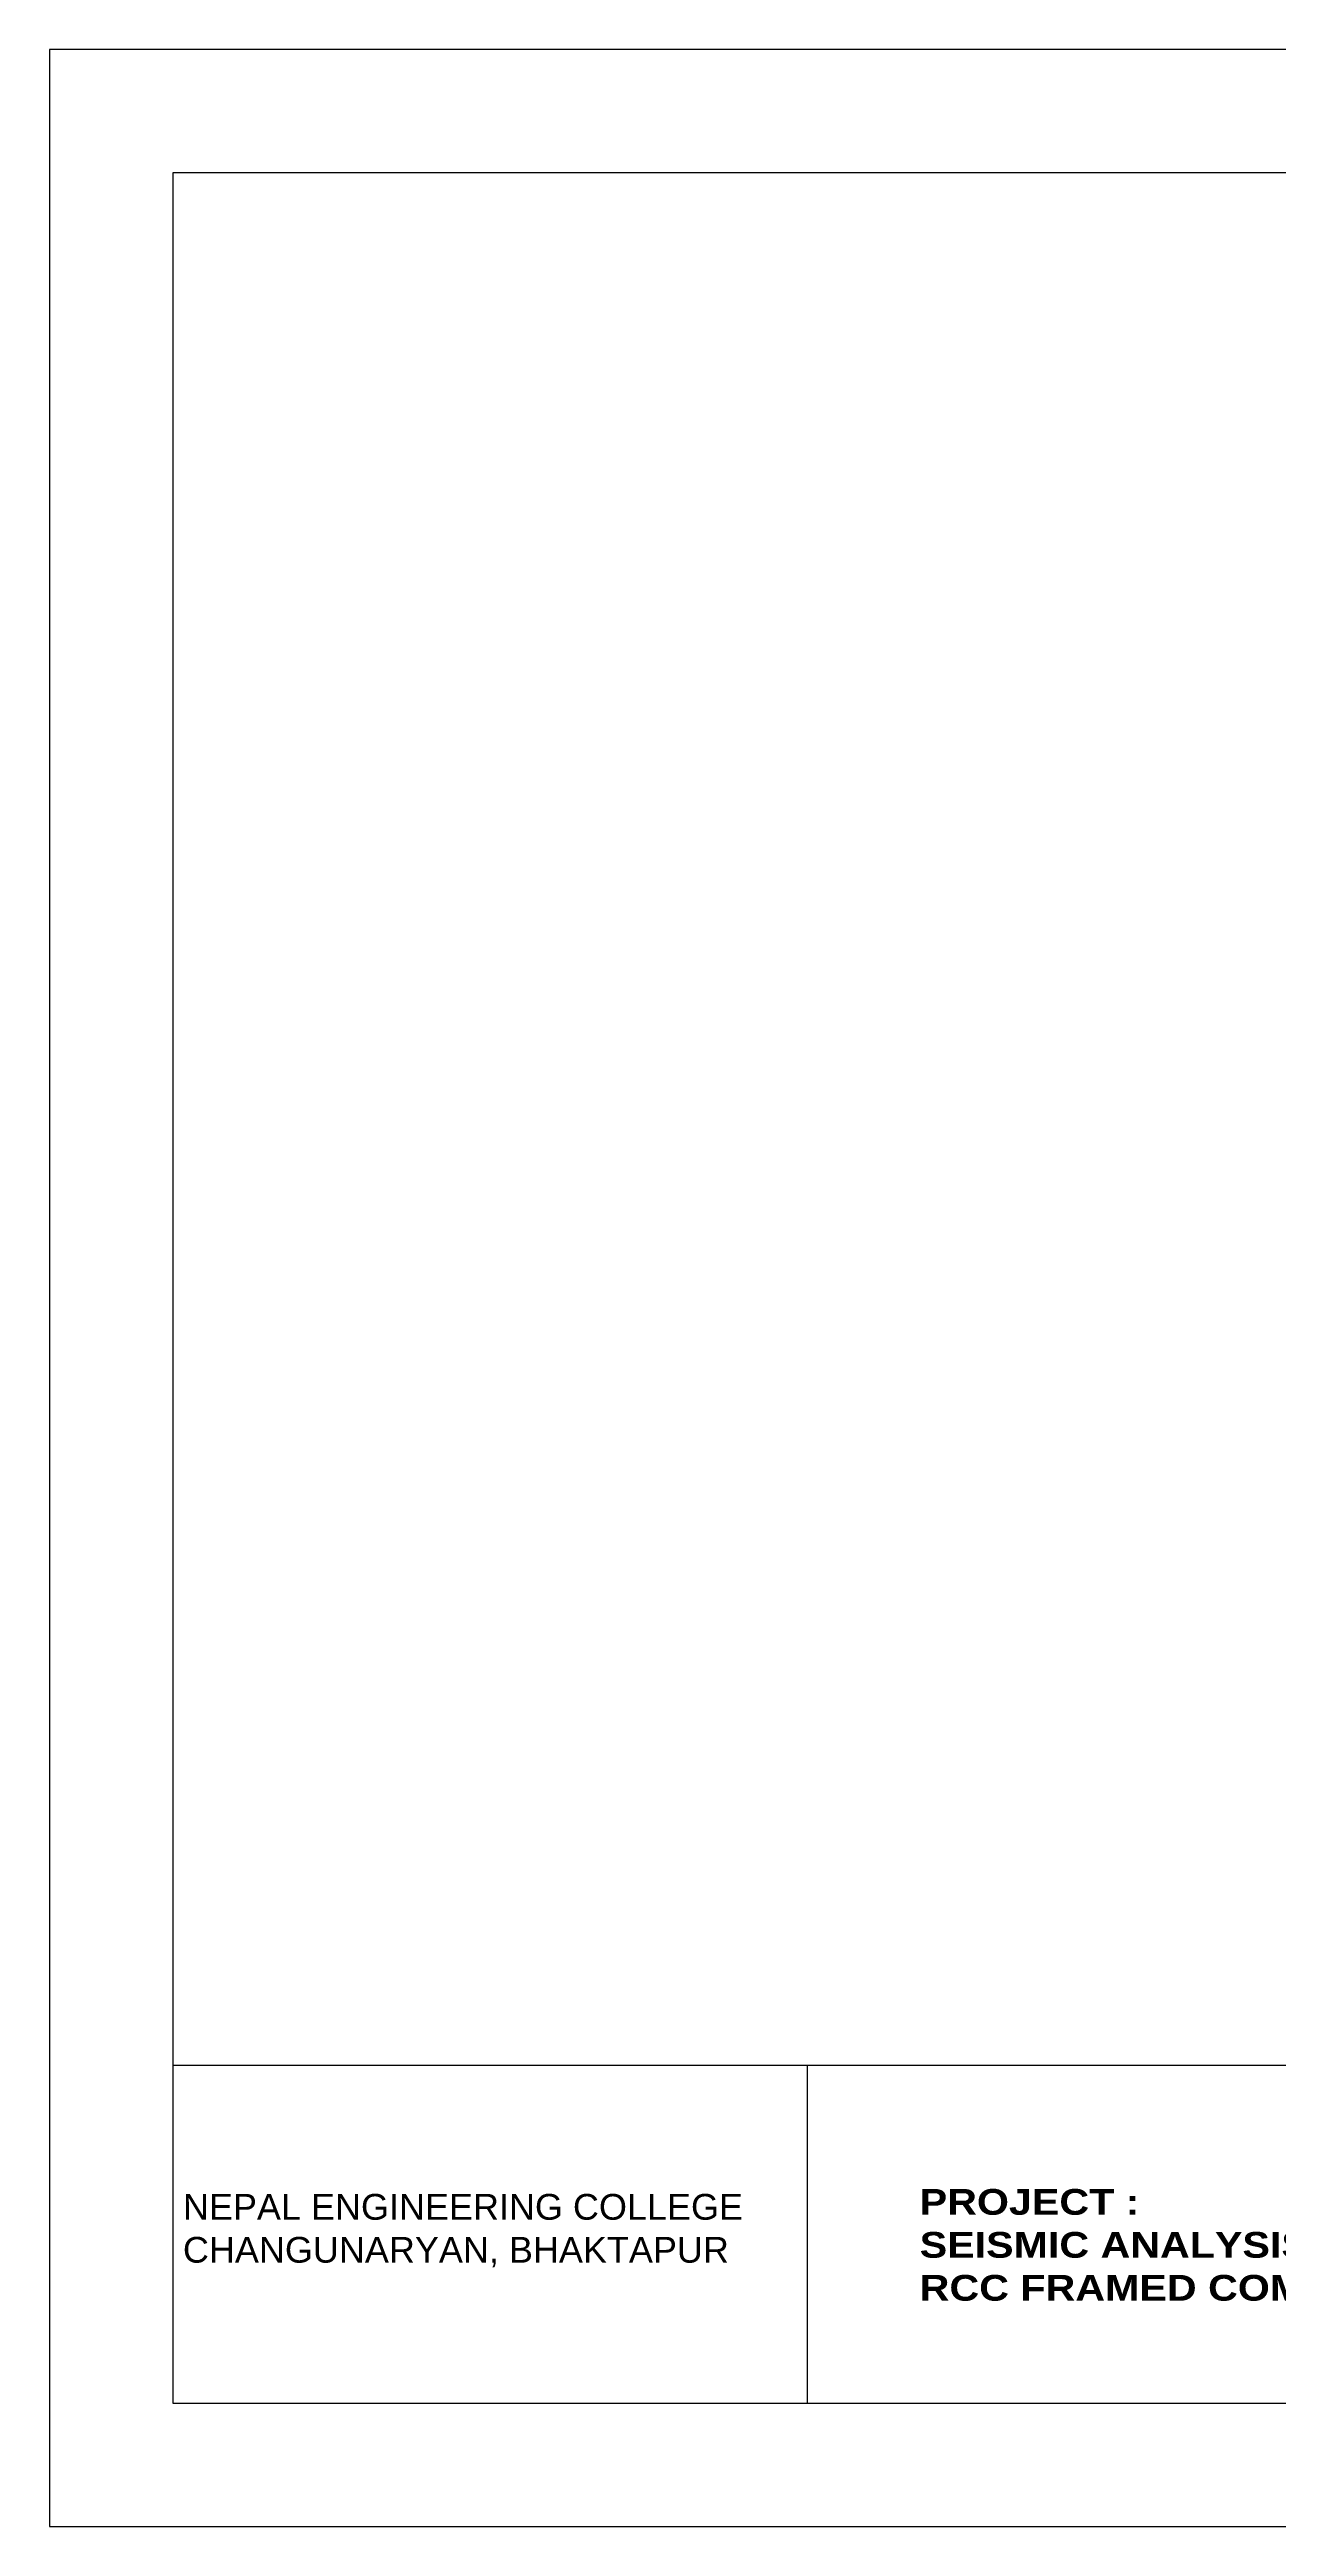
# Model space of a CAD drawing. Header units: inches. Extents: x -301229 to 1083107, y -854236 to 21026.
# Drawn here: x -222797 to -192916, y -504129 to -443897 of the extents above; entities that cross this region are included whole.
import ezdxf

# ---------------------------------------------------------------- set-up
doc = ezdxf.new("R2010")
doc.units = ezdxf.units.IN
doc.header["$MEASUREMENT"] = 0

msp = doc.modelspace()

# ---------------------------------------------------------------- linework, layer by layer
for p, q in [((-219796.94, -492909.68), (-140620.94, -492909.68)), ((-204370.94, -501128.68), (-204370.94, -492909.68))]:
    msp.add_line(p, q)
for points in [[(-222796.94, -504128.68), (-137620.94, -504128.68), (-137620.94, -443896.68), (-222796.94, -443896.68)], [(-219796.94, -501128.68), (-140620.94, -501128.68), (-140620.94, -446896.68), (-219796.94, -446896.68)]]:
    msp.add_lwpolyline(points, close=True)

# ---------------------------------------------------------------- texts
at = {"char_height": 626.5465, "attachment_point": 1}
for s, width, insert in [('\\P\\P\\P{\\fArial|b0|i0|c0|p34; NEPAL ENGINEERING COLLEGE\\P CHANGUNARYAN, BHAKTAPUR}', 15426, (-219796.94, -492909.68)), ('{\\fArial Black|b0|i0|c0|p34;       \\P       PROJECT : \\P       SEISMIC ANALYSIS AND DESIGN OF\\P       RCC FRAMED COMMERCIAL BUILDING    }', 25198.9764, (-203587.62, -494878.47))]:
    msp.add_mtext_dynamic_manual_height_columns(s, width=width, gutter_width=3132.73, heights=[0], dxfattribs=dict(at, insert=insert))

doc.saveas('drawing.dxf')
